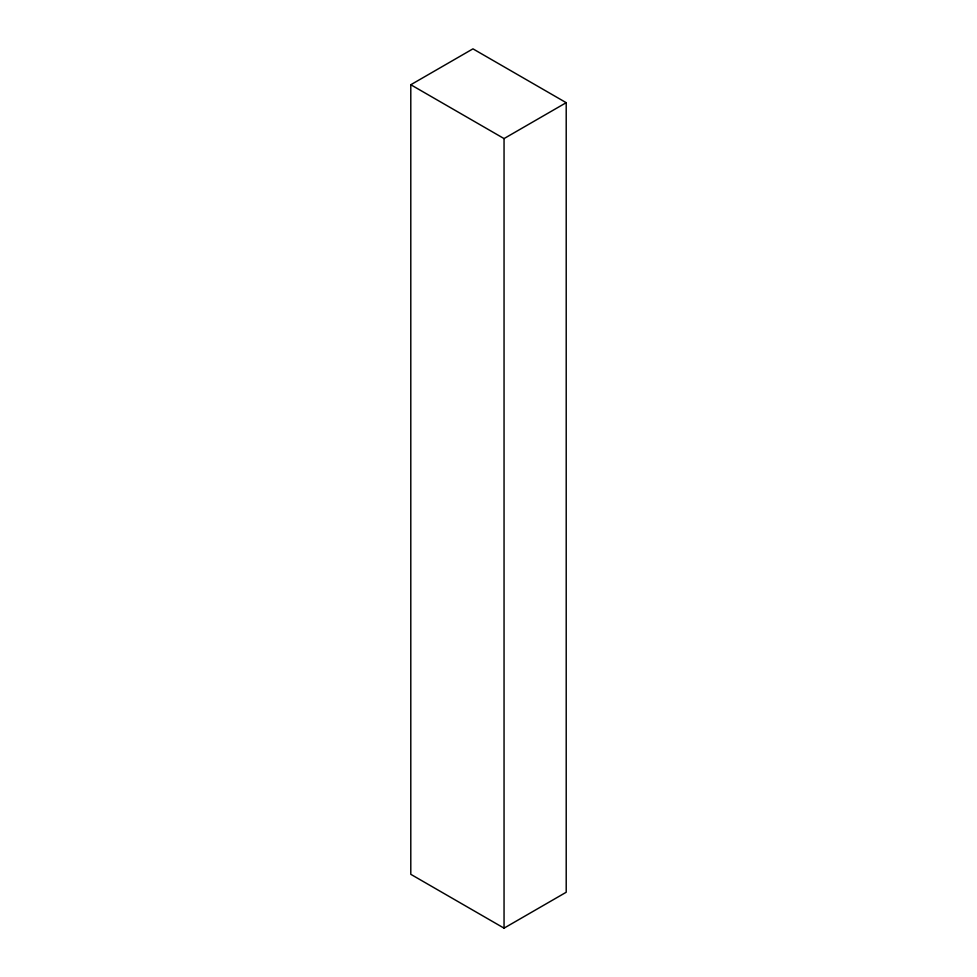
<?xml version="1.0" encoding="UTF-8"?>
<svg xmlns="http://www.w3.org/2000/svg" width="977" height="977" viewBox="0 0 977 977"><rect width="100%" height="100%" fill="white"/><g stroke="black" fill="none" stroke-linecap="round" stroke-linejoin="round"><path stroke-width="1.47" d="M410.792 84.743L472.953 48.85L566.208 102.683L566.208 892.257L504.047 928.15L410.792 874.317L410.792 84.743L504.047 138.575L566.208 102.683M504.047 138.575L504.047 928.15"/></g></svg>
